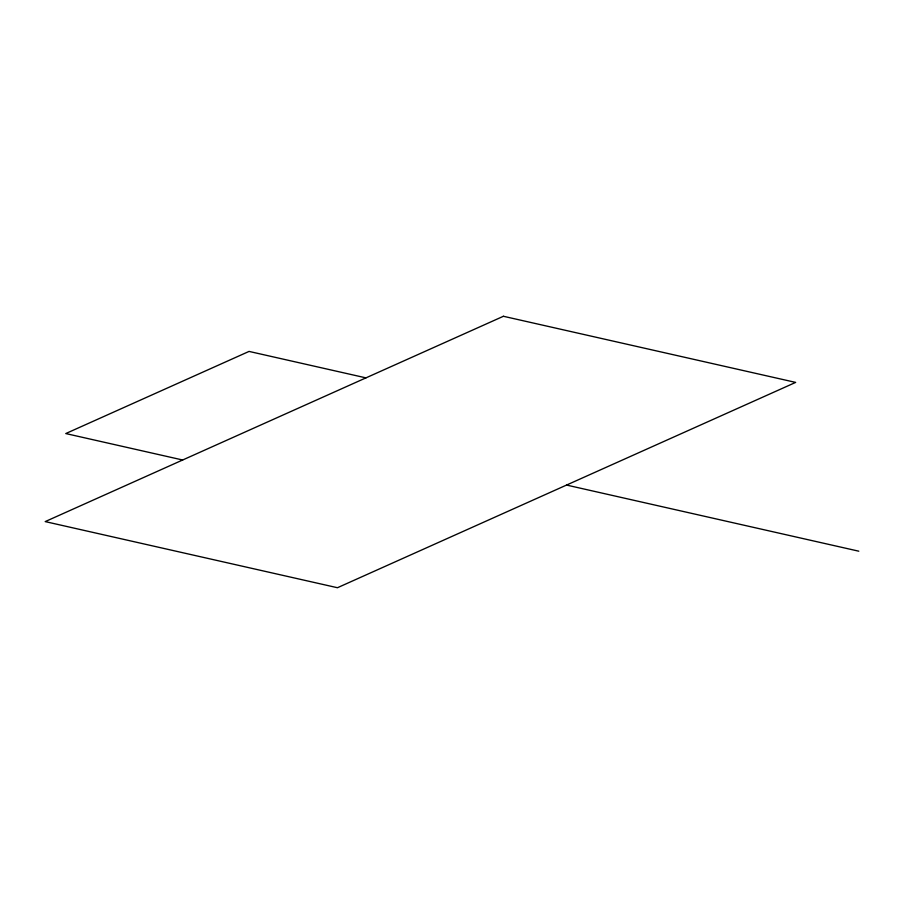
<?xml version="1.0" encoding="UTF-8"?>
<svg xmlns="http://www.w3.org/2000/svg" width="904" height="904" viewBox="0 0 904 904"><rect width="100%" height="100%" fill="white"/><g stroke="black" fill="none" stroke-linecap="round" stroke-linejoin="round"><path stroke-width="1.36" d="M365.95 377.872L249.052 351.419L65.766 433.558L182.664 460M566.548 485.064L858.8 551.191M503.404 316.276L45.2 521.597L337.452 587.724L795.656 382.403L503.404 316.276"/></g></svg>
